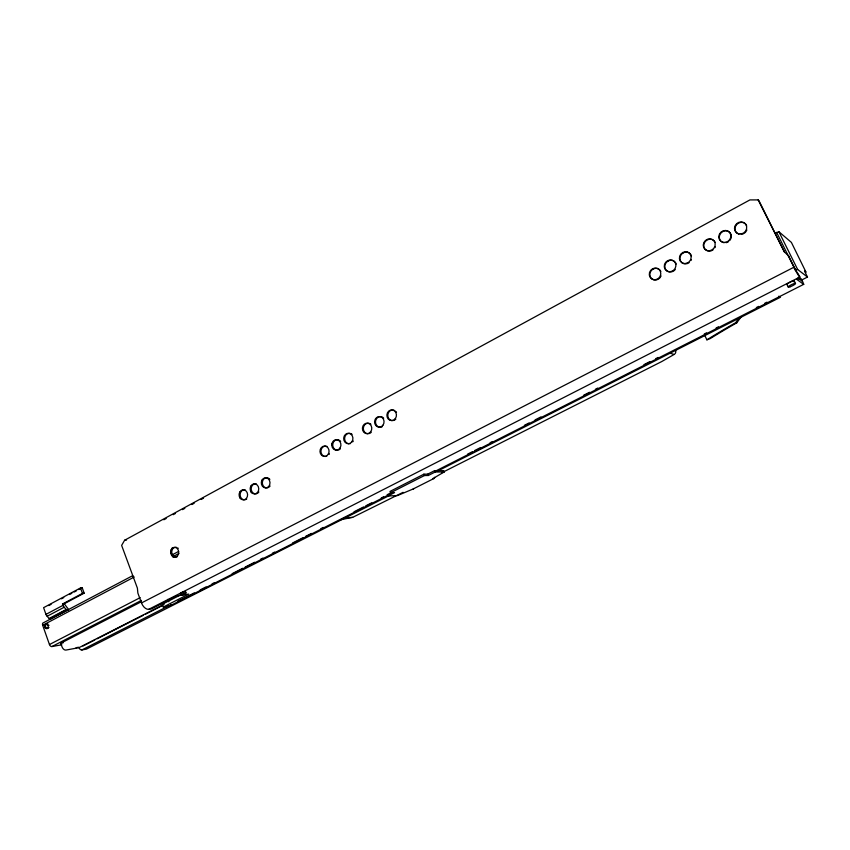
<?xml version="1.0" encoding="UTF-8"?>
<svg xmlns="http://www.w3.org/2000/svg" width="850" height="850" viewBox="0 0 850 850"><rect width="100%" height="100%" fill="white"/><g stroke="black" fill="none" stroke-linecap="round" stroke-linejoin="round"><path stroke-width="1.27" d="M758.147 199.909L784.274 251.706L758.912 200.6L758.147 199.909L749.902 199.92L124.621 540.239L121.635 545.403L137.392 588.147L137.87 593.088L141.493 602.937A7.639 4.516 63.1 0 0 148.75 609.322L151.512 608.887L177.161 595.808L188.721 594.118L163.274 607.049L162.244 604.254L180.731 594.841M436.39 470.645L803.76 284.314L801.837 279.586L797.916 278.163M783.572 251.154L788.673 255.977L794.527 267.782A5.812 0.542 62.5 0 0 798.076 273.658L799.903 277.164L796.96 279.522L803.707 284.389M185.406 592.036C186.788 590.336 178.776 593.3 180.667 593.821M391.776 492.394L387.345 494.647L387.897 495.986L394.549 492.607L390.564 492.766L390.001 491.417L423.895 474.183L427.731 474.141L434.584 470.656L443.647 470.613L444.21 471.941L432.916 478.571L433.797 478.561A4.537 1.721 63.1 0 0 434.616 477.328M163.837 519.775L166.175 518.511M173.177 514.707L175.504 513.432M182.506 509.628L184.843 508.353M191.845 504.549L194.172 503.285M201.174 499.471L203.511 498.206M64.249 603.744L84.161 593.173L82.206 587.743L80.495 587.956L43.594 607.665L45.953 614.38A3.326 2.178 61.7 0 0 47.154 616.261L49.842 619.459L66.895 610.459L68.616 610.204L68.372 609.535A3.347 2.157 61.9 0 0 67.171 607.644L64.249 603.744L62.518 603.978L62.996 605.327A3.347 2.146 61.7 0 0 64.207 607.229L66.895 610.459M48.801 605.582L51.096 604.35M61.466 598.814L63.771 597.582M69.53 594.511L71.836 593.279M74.141 592.046L76.447 590.814M78.752 589.581L82.206 587.743M62.518 603.978L82.45 593.396L84.161 593.173M45.953 614.38L62.996 605.327M47.154 616.261L64.207 607.229M774.637 233.389L778.876 231.731L791.382 242.388L806.066 272.276L804.525 271.076L807.5 277.047L801.741 279.979M49.343 618.375L66.396 609.376M49.608 618.789L66.651 609.779M132.802 575.609L43.531 622.721A2.454 1.615 62 0 0 42.681 625.26L49.459 644.544A2.465 1.626 63 0 0 51.924 646.553L61.838 644.778M172.741 554.54L178.617 551.438M42.681 625.26L134.268 577.012M173.007 556.601L178.883 553.509M49.459 644.544L140.186 597.635M51.924 646.553L141.493 600.366M164.114 604.308L78.986 647.657L65.992 650.059A4.037 2.646 63.3 0 1 61.986 646.765L60.743 643.237L140.983 601.917M141.493 602.937L793.857 267.261A9.679 0.914 62.5 0 0 799.765 277.068L799.903 277.164M148.75 609.322L799.765 277.068M82.971 646.011L94.796 639.986M97.155 638.786L143.268 615.315M145.637 614.104L162.191 605.678M390.564 492.766L424.469 475.543L428.294 475.49L435.158 472.016L444.21 471.941M78.986 647.657A2.986 1.923 63.6 0 0 81.876 649.952L169.437 605.497M177.714 601.301L194.289 592.886M200.196 589.879L206.114 586.883M212.032 583.876L214.402 582.675M232.146 573.665L242.803 568.257M245.161 567.056L254.628 562.254M260.546 559.247L262.916 558.046M272.382 553.244L274.741 552.043M292.496 543.033L303.142 537.625M305.511 536.424L311.429 533.428M320.896 528.615L323.255 527.414M354.025 511.796L363.492 506.993M365.861 505.793L371.769 502.786M381.236 497.983L383.605 496.783M467.617 454.134L472.356 451.733M474.714 450.532L480.632 447.536M490.099 442.723L492.469 441.522M524.418 425.308L529.146 422.907M535.064 419.9L540.983 416.893M583.578 395.271L589.496 392.275M595.414 389.268L597.773 388.067M643.928 364.639L649.836 361.643M655.754 358.636L658.123 357.436M704.268 334.007L706.637 332.807M716.104 328.004L718.473 326.804M756.33 307.583L758.699 306.382M764.617 303.376L766.987 302.175M163.274 607.049L169.479 606.071L389.257 494.562L387.345 494.647M389.661 495.369L86.456 649.092L81.876 649.952M437.038 471.346L780.502 297.213L778.812 296.172M403.081 492.331L352.654 517.352L341.062 519.648M442.053 472.621L661.768 361.537L674.178 354.439L669.821 353.154M387.897 495.986L397.481 495.571L413.164 488.973L433.797 478.561M807.5 277.047L797.629 269.471L795.345 270.141L776.592 232.358M704.618 335.059L706.881 339.83L710.218 338.587A193.928 29.314 -25.5 0 1 736.737 322.851A225.282 53.157 -48.8 0 1 740.977 317.135M76.064 647.7L78.551 647.243M185.789 592.747C172.444 596.477 189.656 595.276 185.3 591.462M60.743 643.237L63.219 642.802M44.763 627.194L45.73 627.045M48.036 625.472L49.013 625.324M124.621 540.239L126.512 540.09M344.293 517.958L352.654 517.352M706.881 339.83A197.179 29.814 -25.5 0 1 735.59 322.756L736.737 322.851M798.554 278.63L801.837 279.586M652.588 268.759L653.183 269.057M667.601 260.663L668.185 260.971M682.773 252.492L683.336 252.811M798.139 278.226L801.986 281.053L801.199 279.119M787.982 255.436L788.673 255.977M778.876 231.731L797.629 269.471M794.219 280.882L795.483 283.433M787.015 284.559L788.269 287.098M434.584 470.656L435.158 472.016M427.731 474.141L428.294 475.49M423.895 474.183L424.469 475.543M167.907 599.346L168.821 601.789M80.495 587.956L82.45 593.396M48.131 628.331A2.327 1.796 84.1 0 1 45.868 627.364M45.571 625.972A2.327 1.796 84.1 0 1 47.993 624.049M48.949 627.417A2.327 1.796 84.1 0 1 48.79 627.704M393.125 420.58A5.334 4.771 -85.4 0 1 387.876 414.375A5.334 4.771 -85.4 0 1 394.878 410.603M396.058 411.612A5.334 4.771 -85.4 0 1 396.525 412.25M395.813 419.146A5.334 4.771 -85.4 0 1 395.218 419.677M394.57 420.102A5.334 4.771 -85.4 0 1 393.869 420.399M381.852 416.914A5.302 4.728 -86.2 0 1 383.701 418.243M382.224 426.7A5.302 4.728 -86.2 0 1 380.789 427.168M380.056 427.221A5.302 4.728 -86.2 0 1 375.53 421.388A5.302 4.728 -86.2 0 1 381.14 416.702M738.979 234.164A6.311 5.823 -40.5 0 1 736.589 224.623A6.311 5.823 -40.5 0 1 746.629 225.367M746.831 229.968A6.311 5.823 -40.5 0 1 746.428 230.849M745.896 231.689A6.311 5.823 -40.5 0 1 744.494 233.081M743.654 233.601A6.311 5.823 -40.5 0 1 741.816 234.26M724.168 242.76A6.247 5.791 -42.2 0 1 719.472 235.779A6.247 5.791 -42.2 0 1 727.122 230.934A6.247 5.791 -42.2 0 1 731.021 238.414M730.617 239.307A6.247 5.791 -42.2 0 1 730.097 240.125M728.705 241.506A6.247 5.791 -42.2 0 1 727.876 242.038M726.994 242.431A6.247 5.791 -42.2 0 1 726.059 242.686M713.086 249.857A6.194 5.748 -44.1 0 1 704.618 248.593A6.194 5.748 -44.1 0 1 706.945 240.104A6.194 5.748 -44.1 0 1 715.179 242.239M715.371 246.787A6.194 5.748 -44.1 0 1 714.977 247.669M657.199 279.714A6.003 5.621 -51.7 0 1 650.165 276.441A6.003 5.621 -51.7 0 1 653.469 268.908A6.003 5.621 -51.7 0 1 660.854 271.384M661.045 275.846A6.003 5.621 -51.7 0 1 660.662 276.707M660.163 277.504A6.003 5.621 -51.7 0 1 659.547 278.216M658.835 278.832A6.003 5.621 -51.7 0 1 658.049 279.342M671.341 271.915A6.056 5.663 -49.4 0 1 664.912 267.527A6.056 5.663 -49.4 0 1 669.343 260.493A6.056 5.663 -49.4 0 1 676.249 264.137M675.24 269.45A6.056 5.663 -49.4 0 1 672.244 271.681M689.106 262.661A6.109 5.695 -47.2 0 1 680.627 261.12A6.109 5.695 -47.2 0 1 683.623 252.663A6.109 5.695 -47.2 0 1 691.486 255.967M691.358 259.632A6.109 5.695 -47.2 0 1 690.976 260.504M369.293 433.532A5.281 4.686 -86.8 0 1 363.332 428.347A5.281 4.686 -86.8 0 1 369.623 423.491M370.292 423.821A5.281 4.686 -86.8 0 1 370.908 424.277M371.206 432.299A5.281 4.686 -86.8 0 1 369.984 433.234M326.719 456.28A5.196 4.537 -88.8 0 1 320.939 451.127A5.196 4.537 -88.8 0 1 327.038 446.399M329.449 453.794A5.196 4.537 -88.8 0 1 329.046 454.474M337.131 450.16A5.217 4.579 -88.3 0 1 332.892 443.583A5.217 4.579 -88.3 0 1 339.533 440.364M340.127 440.821A5.217 4.579 -88.3 0 1 340.659 441.362M340.414 448.747A5.217 4.579 -88.3 0 1 337.843 450.118M350.498 443.572A5.238 4.622 -87.8 0 1 344.611 438.409A5.238 4.622 -87.8 0 1 350.816 433.606M351.486 433.946A5.238 4.622 -87.8 0 1 352.091 434.392M353.281 441.054A5.238 4.622 -87.8 0 1 352.877 441.745M245.533 499.651A5.036 4.261 88.5 0 1 240.125 494.955A5.036 4.261 88.5 0 1 245.193 489.866M246.744 499.003A5.036 4.261 88.5 0 1 246.16 499.386M257.869 493.064A5.058 4.303 88.8 0 1 251.26 489.802A5.058 4.303 88.8 0 1 256.296 483.894M258.857 491.991A5.058 4.303 88.8 0 1 258.4 492.575M269.089 487.071A5.079 4.335 89.1 0 1 262.416 483.809A5.079 4.335 89.1 0 1 267.506 477.859M268.164 478.082A5.079 4.335 89.1 0 1 268.781 478.412M269.344 478.858A5.079 4.335 89.1 0 1 269.854 479.4M270.087 485.998A5.079 4.335 89.1 0 1 269.62 486.572M177.459 556.644A4.898 4.027 85.9 0 1 171.764 552.596A4.898 4.027 85.9 0 1 176.545 547.368M177.735 547.931A4.898 4.027 85.9 0 1 178.256 548.378M173.432 557.334A6.917 5.684 85.9 0 1 172.231 555.709M171.796 554.753A6.917 5.684 85.9 0 1 171.615 549.472M171.987 548.505A6.917 5.684 85.9 0 1 172.476 547.623M787.398 284.612A4.069 0.723 -26 0 1 788.375 283.135A4.069 0.723 -26 0 1 793.135 280.957A4.069 0.723 -26 0 1 793.634 281.764M170.223 605.742A4.484 2.592 63.4 0 1 169.479 606.071M170.893 604.562A4.484 2.592 63.4 0 1 170.51 605.434M413.854 488.495A4.505 1.774 63.1 0 1 413.164 488.973M251.547 492.734A7.129 6.067 88.8 0 1 251.079 491.757M240.508 498.652A7.098 6.014 88.5 0 1 240.04 497.675M331.872 444.763A7.353 6.471 -88.3 0 1 331.989 443.615M674.826 353.951A3.262 2.943 89.1 0 0 675.548 352.835A3.134 2.826 89.1 0 0 675.75 351.071L675.665 350.668A3.177 3.06 -51.2 0 0 675.474 350.158M735.59 322.756A228.884 54.007 -48.8 0 1 739.362 317.666M44.742 625.313A2.327 1.806 84.1 0 0 46.612 628.649A2.327 1.806 84.1 0 0 47.844 625.048A2.327 1.806 84.1 0 0 44.742 625.313M741.041 233.962A6.322 5.833 -40.6 0 0 745.684 224.209A6.322 5.833 -40.6 0 0 735.101 225.771A6.322 5.833 -40.6 0 0 741.041 233.962M725.263 242.388A6.258 5.801 -42.3 0 0 729.852 232.709A6.258 5.801 -42.3 0 0 719.398 234.228A6.258 5.801 -42.3 0 0 725.263 242.388M656.338 279.522A6.014 5.631 -51.8 0 0 659.26 269.631A6.014 5.631 -51.8 0 0 649.506 272.553A6.014 5.631 -51.8 0 0 656.338 279.522M671.394 271.479A6.067 5.663 -49.5 0 0 674.347 261.524A6.067 5.663 -49.5 0 0 664.498 264.488A6.067 5.663 -49.5 0 0 671.394 271.479M686.598 263.341A6.12 5.706 -47.3 0 0 689.584 253.332A6.12 5.706 -47.3 0 0 679.639 256.339A6.12 5.706 -47.3 0 0 686.598 263.341M370.642 431.832A5.281 4.696 -86.8 0 0 367.997 423.226A5.281 4.696 -86.8 0 0 362.652 430.206A5.281 4.696 -86.8 0 0 370.642 431.832M382.904 425.276A5.312 4.739 -86.2 0 0 380.226 416.638A5.312 4.739 -86.2 0 0 374.839 423.661A5.312 4.739 -86.2 0 0 382.904 425.276M395.282 418.668A5.334 4.781 -85.4 0 0 392.583 409.987A5.334 4.781 -85.4 0 0 387.143 417.063A5.334 4.781 -85.4 0 0 395.282 418.668M340.244 447.652A5.228 4.59 -88.3 0 0 336.515 439.694A5.228 4.59 -88.3 0 0 332.308 447.408A5.228 4.59 -88.3 0 0 340.244 447.652M328.376 454.006A5.196 4.548 -88.8 0 0 324.679 446.069A5.196 4.548 -88.8 0 0 320.503 453.73A5.196 4.548 -88.8 0 0 328.376 454.006M351.794 441.915A5.249 4.633 -87.8 0 0 349.18 433.351A5.249 4.633 -87.8 0 0 343.921 440.268A5.249 4.633 -87.8 0 0 351.794 441.915M239.732 492.108A5.036 4.261 88.5 0 0 243.174 499.864A5.036 4.261 88.5 0 0 247.116 492.522A5.036 4.261 88.5 0 0 239.732 492.108M250.814 486.147A5.058 4.303 88.8 0 0 254.278 493.924A5.058 4.303 88.8 0 0 258.262 486.54A5.058 4.303 88.8 0 0 250.814 486.147M261.981 480.123A5.079 4.346 89.1 0 0 265.487 487.932A5.079 4.346 89.1 0 0 269.503 480.516A5.079 4.346 89.1 0 0 261.981 480.123M171.264 549.525A4.909 4.027 85.9 0 0 174.526 557.143A4.909 4.027 85.9 0 0 178.256 550.088A4.909 4.027 85.9 0 0 171.264 549.525M709.654 250.739A6.205 5.759 -44.1 0 0 714.202 241.113A6.205 5.759 -44.1 0 0 703.843 242.601A6.205 5.759 -44.1 0 0 709.654 250.739M790.117 286.79A4.069 0.723 -26 0 0 795.536 283.528A4.069 0.723 -26 0 0 789.958 285.483A4.069 0.723 -26 0 0 790.117 286.79"/></g></svg>
